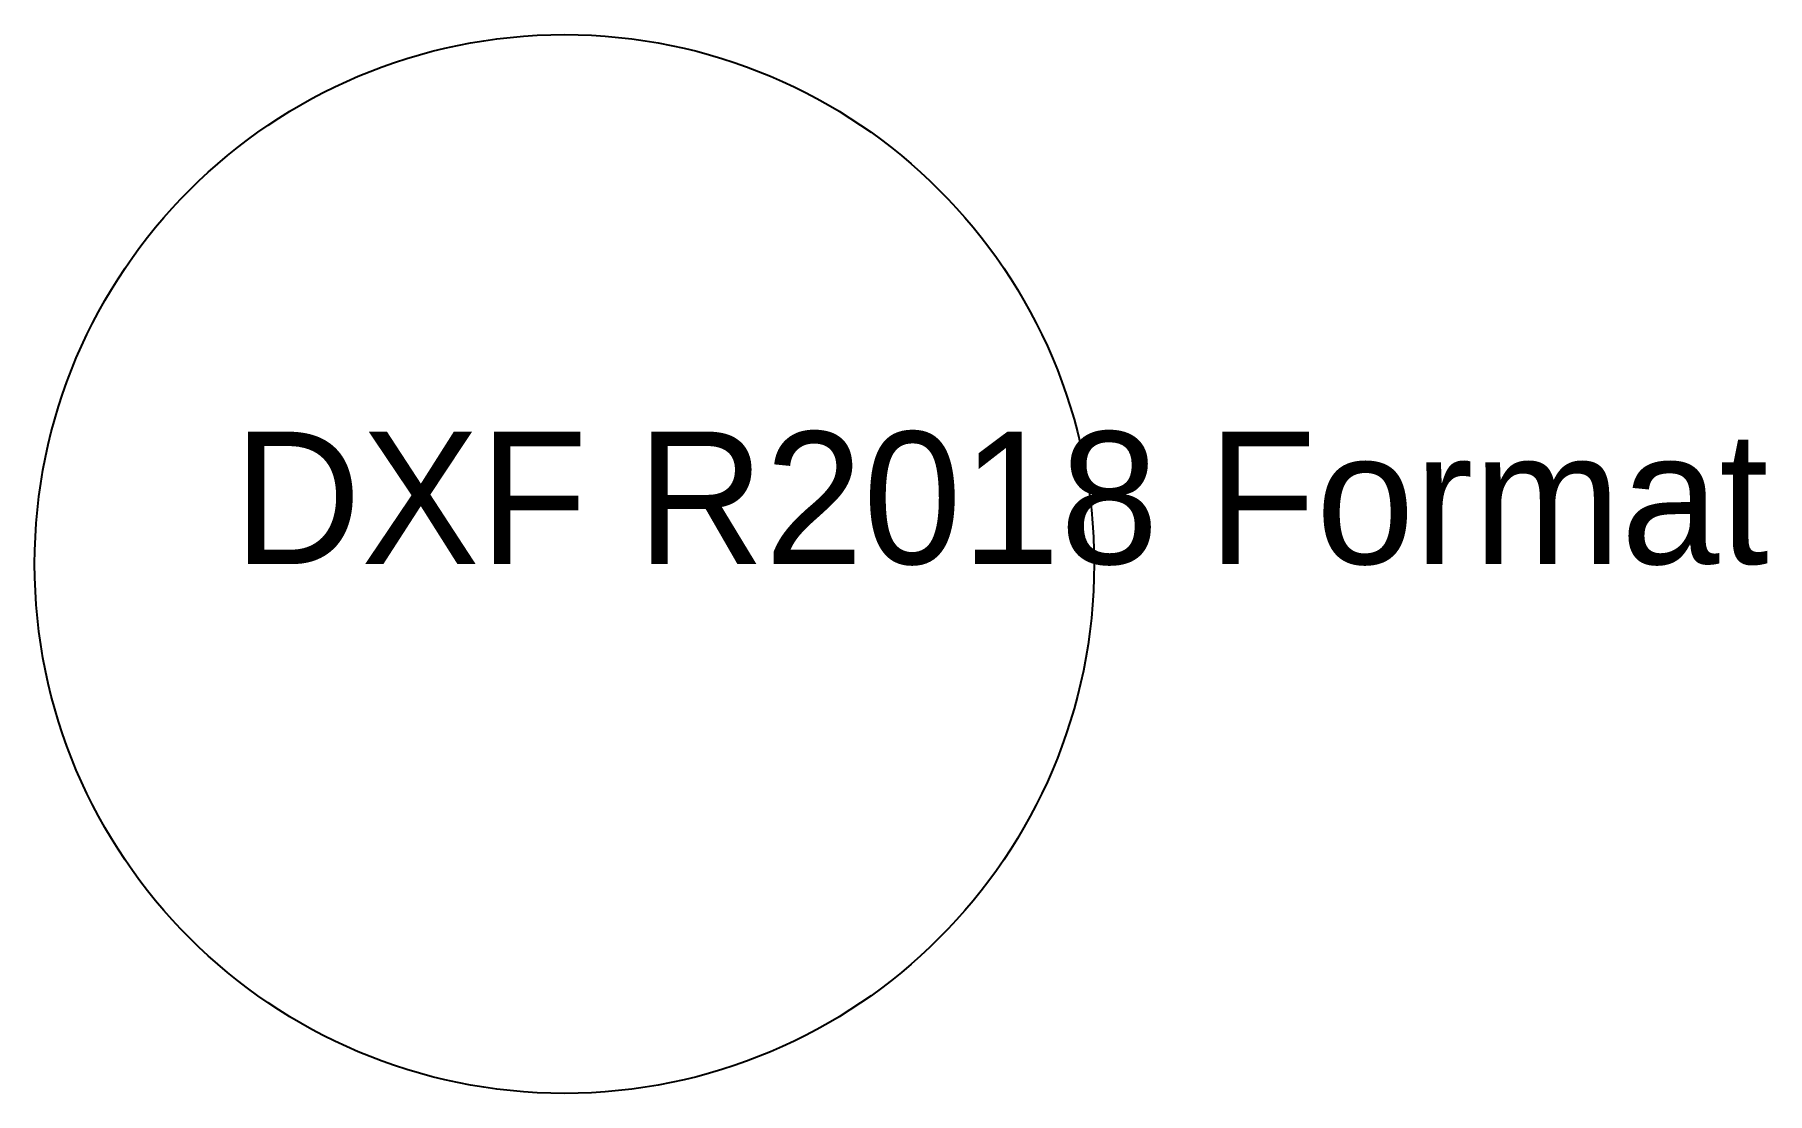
# Model space of a CAD drawing. Header units: metres. Extents: x 7 to 33.2, y 7 to 23.
import ezdxf

# ---------------------------------------------------------------- set-up
doc = ezdxf.new("R2010")
doc.units = ezdxf.units.M

msp = doc.modelspace()

# ---------------------------------------------------------------- linework, layer by layer
msp.add_circle((15, 15), 8)

# ---------------------------------------------------------------- texts
msp.add_text('DXF R2018 Format', height=2).set_placement((10, 15))

doc.saveas('drawing.dxf')
